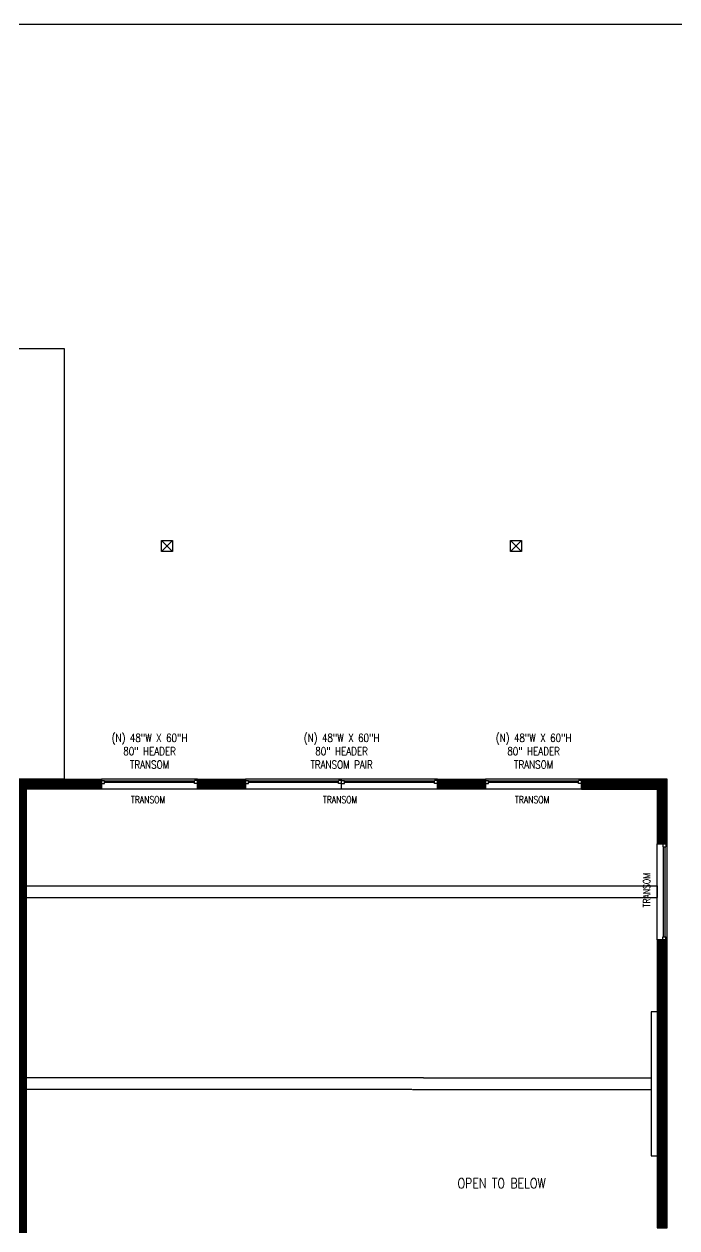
# Model space of a CAD drawing. Header units: inches. Extents: x -1 to 4116, y -71 to 1384.
# Drawn here: x 3082 to 3408, y 782 to 1384 of the extents above; entities that cross this region are included whole.
import ezdxf

# ---------------------------------------------------------------- set-up
doc = ezdxf.new("R2010")
doc.units = ezdxf.units.IN
doc.header["$MEASUREMENT"] = 0
doc.linetypes.add('HIDDEN', pattern=[0.375, 0.25, -0.125])
for name, color, linetype in [('A-ANNO', 3, 'Continuous'), ('A-ANNO - NEW', 3, 'Continuous'), ('A-ANNO-ROOMTAG-NEW', 2, 'Continuous'), ('A-CASE-NEW', 2, 'Continuous'), ('A-CLNG-COL1', 1, 'Continuous'), ('A-FLOR-SILL', 8, 'Continuous'), ('A-GLAZ', 1, 'Continuous'), ('A-WALL-HTCH-F', 252, 'Continuous'), ('A-WALL-NEW', 4, 'Continuous')]:
    doc.layers.add(name, color=color, linetype=linetype)
doc.layers.add('A-FLOR-LEVL', color=2, linetype='Continuous', plot=False)
doc.styles.add('ccTXT', font='ROMANS.shx', dxfattribs={"width": 0.8})

# ---------------------------------------------------------------- blocks, each defined once
blk = doc.blocks.new('*U393')
for p, q in [((0, 5), (48, 5)), ((0, 5), (48, 5)), ((0, 2.875), (0, 4.375)), ((0, 4.375), (1.5, 4.375)), ((0, 2.875), (1.5, 2.875)), ((1.5, 2.875), (1.5, 4.375)), ((1.5, 4), (46.5, 4)), ((1.5, 3.25), (46.5, 3.25)), ((46.5, 2.875), (46.5, 4.375)), ((48, 4.375), (46.5, 4.375)), ((48, 2.875), (46.5, 2.875)), ((48, 2.875), (48, 4.375))]:
    blk.add_line(p, q)
at = {"flags": 128}
for points in [[(0, 0), (0, 5), (0, 5), (0, 5)], [(48, 0), (48, 5), (48, 5), (48, 5)]]:
    blk.add_lwpolyline(points, dxfattribs=at)
at = {"layer": 'A-FLOR-SILL'}
blk.add_line((0, 0), (48, 0), dxfattribs=at)
at = {"layer": 'A-GLAZ', "color": 8}
blk.add_line((0, 0), (48, 0), dxfattribs=at)
blk = doc.blocks.new('*U394')
for p, q in [((0, 5), (48, 5)), ((0, 5), (48, 5)), ((0, 2.875), (0, 4.375)), ((0, 4.375), (1.5, 4.375)), ((0, 2.875), (1.5, 2.875)), ((1.5, 2.875), (1.5, 4.375)), ((1.5, 4), (46.5, 4)), ((1.5, 3.25), (46.5, 3.25)), ((46.5, 2.875), (46.5, 4.375)), ((48, 4.375), (46.5, 4.375)), ((48, 2.875), (46.5, 2.875)), ((48, 2.875), (48, 4.375))]:
    blk.add_line(p, q)
at = {"flags": 128}
for points in [[(0, 0), (0, 5), (0, 5), (0, 5)], [(48, 0), (48, 5), (48, 5), (48, 5)]]:
    blk.add_lwpolyline(points, dxfattribs=at)
at = {"layer": 'A-FLOR-SILL'}
blk.add_line((0, 0), (48, 0), dxfattribs=at)
at = {"layer": 'A-GLAZ', "color": 8}
blk.add_line((0, 0), (48, 0), dxfattribs=at)
blk = doc.blocks.new('*U395')
for p, q in [((0, 5), (48, 5)), ((0, 5), (48, 5)), ((0, 2.875), (0, 4.375)), ((0, 4.375), (1.5, 4.375)), ((0, 2.875), (1.5, 2.875)), ((1.5, 2.875), (1.5, 4.375)), ((1.5, 4), (46.5, 4)), ((1.5, 3.25), (46.5, 3.25)), ((46.5, 2.875), (46.5, 4.375)), ((48, 4.375), (46.5, 4.375)), ((48, 2.875), (46.5, 2.875)), ((48, 2.875), (48, 4.375))]:
    blk.add_line(p, q)
at = {"flags": 128}
for points in [[(0, 0), (0, 5), (0, 5), (0, 5)], [(48, 0), (48, 5), (48, 5), (48, 5)]]:
    blk.add_lwpolyline(points, dxfattribs=at)
at = {"layer": 'A-FLOR-SILL'}
blk.add_line((0, 0), (48, 0), dxfattribs=at)
at = {"layer": 'A-GLAZ', "color": 8}
blk.add_line((0, 0), (48, 0), dxfattribs=at)
blk = doc.blocks.new('*U396')
for p, q in [((0, 5), (48, 5)), ((0, 5), (48, 5)), ((0, 2.875), (0, 4.375)), ((0, 4.375), (1.5, 4.375)), ((0, 2.875), (1.5, 2.875)), ((1.5, 2.875), (1.5, 4.375)), ((1.5, 4), (46.5, 4)), ((1.5, 3.25), (46.5, 3.25)), ((46.5, 2.875), (46.5, 4.375)), ((48, 4.375), (46.5, 4.375)), ((48, 2.875), (46.5, 2.875)), ((48, 2.875), (48, 4.375))]:
    blk.add_line(p, q)
at = {"flags": 128}
for points in [[(0, 0), (0, 5), (0, 5), (0, 5)], [(48, 0), (48, 5), (48, 5), (48, 5)]]:
    blk.add_lwpolyline(points, dxfattribs=at)
at = {"layer": 'A-FLOR-SILL'}
blk.add_line((0, 0), (48, 0), dxfattribs=at)
at = {"layer": 'A-GLAZ', "color": 8}
blk.add_line((0, 0), (48, 0), dxfattribs=at)
blk = doc.blocks.new('*U116')
for p, q in [((0, 5), (48, 5)), ((0, 5), (48, 5)), ((0, 2.875), (0, 4.375)), ((0, 4.375), (1.5, 4.375)), ((0, 2.875), (1.5, 2.875)), ((1.5, 2.875), (1.5, 4.375)), ((1.5, 4), (46.5, 4)), ((1.5, 3.25), (46.5, 3.25)), ((46.5, 2.875), (46.5, 4.375)), ((48, 4.375), (46.5, 4.375)), ((48, 2.875), (46.5, 2.875)), ((48, 2.875), (48, 4.375))]:
    blk.add_line(p, q)
at = {"flags": 128}
for points in [[(0, 0), (0, 5), (0, 5), (0, 5)], [(48, 0), (48, 5), (48, 5), (48, 5)]]:
    blk.add_lwpolyline(points, dxfattribs=at)
at = {"layer": 'A-FLOR-SILL'}
blk.add_line((0, 0), (48, 0), dxfattribs=at)
at = {"layer": 'A-GLAZ', "color": 8}
blk.add_line((0, 0), (48, 0), dxfattribs=at)

msp = doc.modelspace()

# ---------------------------------------------------------------- hatches: boundary and pattern name
at = {"layer": 'A-WALL-HTCH-F'}
h = msp.add_hatch(dxfattribs=at)
h.set_pattern_fill('ANSI31', color=256)
h.set_pattern_definition([(45, (0.0164, 0.01056), (-0.0883883476, 0.0883883476), [])])
h.paths.add_polyline_path([(3353.15798868, 315.11544828), (3332.85798868, 315.11544828), (3332.15798868, 315.11544828), (3332.15798868, 419.11544828), (3361.2557944, 419.11544828), (3361.25628446, 424.11544826), (3322.15847874, 424.11864163), (3322.15798868, 419.11544828), (3327.15798868, 419.11544828), (3327.15798868, 315.11544828), (3257.15798868, 315.11544828), (3257.15798868, 398.61544828), (3275.15798868, 398.61544828), (3275.15798868, 419.11544828), (3292.15798868, 419.11544828), (3292.15798868, 424.12109193), (3275.15798868, 424.12248043), (3275.15798868, 429.11544828), (3270.17624421, 429.11544828), (3270.14717782, 403.62288793), (3256.15798868, 403.61544828), (3247.15798868, 403.61544828), (3247.15798868, 398.61544828), (3252.15798868, 398.61544828), (3252.15798868, 310.11544828), (3252.15798868, 277.36544828), (3257.15798868, 277.36544828), (3257.15798868, 310.11544828), (3398.15798868, 310.11544828), (3398.15798868, 315.11544828), (3377.15798868, 315.11544828), (3377.15804794, 311.11544828), (3353.15804794, 311.11544828)])
h.paths.add_polyline_path([(3082.65798868, 398.61544828), (3120.40798868, 398.61544828), (3120.40798868, 403.61544828), (3082.65798868, 403.61544828)], flags=17)
h.paths.add_polyline_path([(3082.65798868, 476.36544828), (3077.65798868, 476.36544828), (3077.65798868, 428.36544828), (3082.65798868, 428.36544828)])
h.paths.add_polyline_path([(3158.65798868, 463.11544828), (3187.65798868, 463.11544828), (3187.65798868, 454.86544828), (3182.65798868, 454.86544828), (3182.65798868, 458.11544828), (3158.65798868, 458.11544828), (3158.65798868, 403.61544828), (3182.65798868, 403.61544828), (3182.65798868, 406.86544828), (3187.65798868, 406.86544828), (3187.65798868, 403.61544828), (3215.15798868, 403.61544828), (3215.15798868, 398.61544828), (3150.40798868, 398.61544828), (3150.40798868, 403.61544828), (3153.65798868, 403.61544828), (3153.65798868, 500.11544828), (3082.65798868, 500.11544828), (3082.65798868, 505.11544828), (3158.65798868, 505.11544828)])
h.paths.add_polyline_path([(3366.90798868, 239.11544828), (3350.65798868, 239.11544828), (3350.65798868, 244.11544828), (3366.90798868, 244.11544828)])
h.paths.add_polyline_path([(3185.90798868, 239.11544828), (3173.90798868, 239.11544828), (3173.90798868, 244.11544828), (3185.90798868, 244.11544828)])
h.paths.add_polyline_path([(3125.90798868, 239.11544828), (3113.90798868, 239.11544828), (3113.90798868, 244.11544828), (3125.90798868, 244.11544828)])
h.paths.add_polyline_path([(3108.65798868, 239.11544828), (3108.65798868, 215.11544828), (3077.65798868, 215.11544828), (3077.65798868, 239.11544828), (3081.90798868, 239.11544828), (3081.90798868, 219.36544828), (3104.40798868, 219.36544828), (3104.40798868, 239.11544828)])
h.paths.add_polyline_path([(3222.15798868, 239.11544828), (3222.15798868, 215.11544828), (3191.15798868, 215.11544828), (3191.15798868, 239.11544828), (3195.40798868, 239.11544828), (3195.40798868, 219.36544828), (3217.90798868, 219.36544828), (3217.90798868, 239.11544828)])
h.paths.add_polyline_path([(3398.15798868, 425.86544828), (3403.15798868, 425.86544828), (3403.15798868, 473.36544828), (3398.15798868, 473.36544828)])
h.paths.add_polyline_path([(3398.15798868, 587.36544828), (3270.15798868, 587.36544828), (3270.15798868, 625.36544828), (3275.15798868, 625.36544828), (3275.15798868, 592.36544828), (3398.15798868, 592.36544828)])
h.paths.add_polyline_path([(3354.90798868, 707.86544828), (3318.90798868, 707.86544828), (3318.90798868, 702.86544828), (3354.90798868, 702.86544828)])
h.paths.add_polyline_path([(3398.15798868, 419.11544828), (3393.15798868, 419.11544828), (3393.15798868, 424.11544828), (3398.15798868, 424.11544828)], flags=17)
h.paths.add_polyline_path([(3398.15798868, 707.86544828), (3403.15798868, 707.86544828), (3403.15798868, 734.36544828), (3398.15798868, 734.36544828)])
h.paths.add_polyline_path([(3398.15798868, 782.36544828), (3403.15798868, 782.36544828), (3403.15798868, 926.36544828), (3398.15798868, 926.36544828)])
h.paths.add_polyline_path([(3403.15798868, 974.36544828), (3403.15798868, 1006.61544828), (3360.40798868, 1006.61544828), (3360.40798868, 1001.61544828), (3398.15798868, 1001.61544828), (3398.15798868, 974.36544828)])
h.paths.add_polyline_path([(3288.40798868, 1006.61544828), (3312.40798868, 1006.61544828), (3312.40798868, 1001.61544828), (3288.40798868, 1001.61544828)])
h.paths.add_polyline_path([(3168.40798868, 1006.61544828), (3192.40798868, 1006.61544828), (3192.40798868, 1001.61544828), (3168.40798868, 1001.61544828)])
h.paths.add_polyline_path([(3120.40798868, 1006.61544828), (3120.40798868, 1001.61544828), (3082.65798868, 1001.61544828), (3082.65798868, 706.36544828), (3077.65798868, 706.36544828), (3077.65798868, 819.61544828), (2952.65798868, 819.61544828), (2952.65798868, 780.11544828), (2951.40798868, 780.11544828), (2951.40798868, 816.36544828), (2948.90798868, 816.36544828), (2948.90798868, 780.11544828), (2947.65798868, 780.11544828), (2947.65798868, 867.36544828), (2948.90798868, 867.36544828), (2948.90798868, 831.11544828), (2951.40798868, 831.11544828), (2951.40798868, 867.36544828), (2952.65798868, 867.36544828), (2952.65798868, 824.61544828), (3077.65798868, 824.61544828), (3077.65798868, 909.61544828), (3028.40798868, 909.61544828), (3028.40798868, 914.61544828), (3077.65798868, 914.61544828), (3077.65798868, 1006.61544828)])
h.paths.add_polyline_path([(3077.65798868, 677.61544828), (2941.40798868, 677.61544828), (2941.40798868, 682.61544828), (2947.65798868, 682.61544828), (2947.65798868, 744.11544828), (2952.65798868, 744.11544828), (2952.65798868, 682.61544828), (3077.65798868, 682.61544828)])
h.paths.add_polyline_path([(3048.40798868, 350.11544828), (3077.65798868, 350.11544828), (3077.65798868, 345.11544828), (3048.40798868, 345.11544828)])
h.paths.add_polyline_path([(2922.40798868, 326.11544828), (2922.40798868, 321.11544828), (2947.15798868, 321.11544828), (2947.15798868, 345.11544828), (2976.40798868, 345.11544828), (2976.40798868, 350.11544828), (2947.15798868, 350.11544828), (2947.15798868, 550.11544828), (2938.90798868, 550.11544828), (2938.90798868, 545.11544828), (2942.15798868, 545.11544828), (2942.15798868, 326.11544828)])
h.paths.add_polyline_path([(2750.65798868, 614.36533057), (2750.65798868, 577.61544828), (2753.65798868, 577.61544828), (2753.65798868, 572.61544828), (2750.65798868, 572.61544828), (2750.65798868, 560.36544828), (2745.65798868, 560.36544828), (2745.65798868, 614.36533057)])
h.paths.add_polyline_path([(2745.65798868, 662.36533057), (2745.65798868, 709.61544828), (2750.65798868, 709.61544828), (2750.65798868, 704.11544828), (2792.90798868, 704.11544828), (2792.90798868, 699.11544828), (2750.65798868, 699.11544828), (2750.65798868, 662.36533057)])
h.paths.add_polyline_path([(2745.65798868, 755.86544828), (2745.65798868, 733.61544828), (2750.65798868, 733.61544828), (2750.65798868, 739.11544828), (2826.15798868, 739.11544828), (2826.15798868, 704.11544828), (2822.90798868, 704.11544828), (2822.90798868, 699.11544828), (2834.40798868, 699.11544828), (2834.40798868, 704.11544828), (2831.15798868, 704.11544828), (2831.15798868, 744.11544828), (2750.65798868, 744.11544828), (2750.65798868, 755.86544828)])
h.paths.add_polyline_path([(2750.65798868, 873.86544828), (2745.65798868, 873.86544828), (2745.65798868, 779.86544828), (2750.65798868, 779.86544828)])
h.paths.add_polyline_path([(2860.40798868, 914.61856261), (2872.40798868, 914.61856261), (2872.40798868, 909.61544828), (2860.40798868, 909.61544828)])
h.paths.add_polyline_path([(2750.65798868, 897.86544828), (2745.65798868, 897.86544828), (2745.65798868, 914.61544828), (2788.40798868, 914.61544828), (2788.40798868, 909.61544828), (2750.65798868, 909.61544828)])
h.paths.add_polyline_path([(2956.40798868, 914.61544828), (2956.40798868, 909.61544828), (2952.65798868, 909.61544828), (2952.65798868, 902.61544828), (2947.65798868, 902.61544828), (2947.65798868, 909.61544828), (2944.40798868, 909.61544828), (2944.40798868, 914.61544828)])
h.paths.add_polyline_path([(2874.40798868, 326.11544828), (2870.40798868, 326.11544828), (2870.40798868, 321.11544828), (2874.40798868, 321.11544828)])
h.paths.add_polyline_path([(2818.40798868, 326.11544828), (2822.40798868, 326.11544828), (2822.40798868, 321.11544828), (2818.40798868, 321.11544828)])

# ---------------------------------------------------------------- linework, layer by layer
msp.add_lwpolyline([(2201.66841261, 1383.90308289), (4116.01263013, 1383.90308289), (4116.01263013, -71.21787006), (2201.66841261, -71.21787006)], close=True)
at = {"layer": 'A-CASE-NEW', "elevation": 0.27330226}
msp.add_lwpolyline([(3398.15798868, 890.36544828), (3395.15798868, 890.36544828), (3395.15798868, 818.36544828), (3398.15798868, 818.36544828)], dxfattribs=at)
at = {"layer": 'A-CLNG-COL1', "linetype": 'HIDDEN', "elevation": 0.27330226}
for points in [[(3398.15798868, 947.36544828), (3082.65798868, 947.36544828), (3082.65798868, 953.36544828), (3398.15798868, 953.36544828)], [(3395.15798868, 851.36750618), (3082.65798868, 851.58186988), (3082.65798868, 857.58186988), (3395.15798868, 857.36750618)]]:
    msp.add_lwpolyline(points, close=True, dxfattribs=at)
at = {"layer": 'A-FLOR-LEVL', "elevation": 0.27330226}
msp.add_lwpolyline([(2758.40798868, 1005.86544828), (2758.40798868, 1221.86544828), (3101.65798868, 1221.86544828), (3101.65798868, 1006.61544828), (3077.65798868, 1006.61544828), (3077.65798868, 1197.86544828), (2782.40798868, 1197.86544828), (2782.40798868, 1006.61544828), (2758.40798868, 1006.61544828)], dxfattribs=at)
at = {"layer": 'A-WALL-NEW'}
for p, q in [((3150.40798868, 1125.86544828, 0.27330226), (3155.90798868, 1120.36544828, 0.27330226)), ((3150.40798868, 1120.36544828, 0.27330226), (3155.90798868, 1125.86544828, 0.27330226)), ((3324.90798868, 1125.86544828, 0.27330226), (3330.40798868, 1120.36544828, 0.27330226)), ((3324.90798868, 1120.36544828, 0.27330226), (3330.40798868, 1125.86544828, 0.27330226))]:
    msp.add_line(p, q, dxfattribs=at)
at = {"layer": 'A-WALL-NEW', "elevation": 0.27330226}
for points in [[(3150.40798868, 1125.86544828), (3155.90798868, 1125.86544828), (3155.90798868, 1120.36544828), (3150.40798868, 1120.36544828)], [(3324.90798868, 1125.86544828), (3330.40798868, 1125.86544828), (3330.40798868, 1120.36544828), (3324.90798868, 1120.36544828)], [(3168.40798868, 1006.61544828), (3192.40798868, 1006.61544828), (3192.40798868, 1001.61544828), (3168.40798868, 1001.61544828)], [(3288.40798868, 1006.61544828), (3312.40798868, 1006.61544828), (3312.40798868, 1001.61544828), (3288.40798868, 1001.61544828)], [(3403.15798868, 974.36544828), (3403.15798868, 1006.61544828), (3360.40798868, 1006.61544828), (3360.40798868, 1001.61544828), (3398.15798868, 1001.61544828), (3398.15798868, 974.36544828)], [(3398.15798868, 782.36544828), (3403.15798868, 782.36544828), (3403.15798868, 926.36544828), (3398.15798868, 926.36544828)]]:
    msp.add_lwpolyline(points, close=True, dxfattribs=at)
msp.add_lwpolyline([(2947.65798868, 780.11544828), (2947.65798868, 867.36544828), (2948.90798868, 867.36544828), (2948.90798868, 831.11544828), (2951.40798868, 831.11544828), (2951.40798868, 867.36544828), (2952.65798868, 867.36544828), (2952.65798868, 824.61544828), (3077.65798868, 824.61544828), (3077.65798868, 909.61544828), (3028.40798868, 909.61544828), (3028.40798868, 914.61544828), (3077.65798868, 914.61544828), (3077.65798868, 1006.61544828), (3120.40798868, 1006.61544828), (3120.40798868, 1001.61544828), (3082.65798868, 1001.61544828), (3082.65798868, 706.36544828)], dxfattribs=at)

# ---------------------------------------------------------------- block references
at = {"layer": 'A-GLAZ', "xscale": -1}
for name, p in [('*U393', (3168.40798868, 1001.61544828, 0.27330226)), ('*U396', (3240.40798868, 1001.61544828, 0.27330226)), ('*U394', (3288.40798868, 1001.61544828, 0.27330226)), ('*U395', (3360.40798868, 1001.61544828, 0.27330226))]:
    msp.add_blockref(name, p, dxfattribs=at)
at = {"layer": 'A-GLAZ', "xscale": -1, "rotation": 270}
msp.add_blockref('*U116', (3398.15798868, 926.36544828, 0.27330226), dxfattribs=at)

# ---------------------------------------------------------------- texts
at = {"layer": 'A-ANNO', "char_height": 3.5, "width": 91.7470625376, "attachment_point": 5, "style": 'ccTXT'}
for insert in [(3143.65798868, 996.36544828, 41.27330226), (3239.65798868, 996.36544828, 41.27330226), (3335.65798868, 996.36544828, 41.27330226)]:
    msp.add_mtext('TRANSOM', dxfattribs=dict(at, insert=insert))
at = {"layer": 'A-ANNO', "insert": (3392.90798868, 951.11544828, 41.27330226), "char_height": 3.5, "width": 91.7470625376, "attachment_point": 5, "rotation": 90, "style": 'ccTXT'}
msp.add_mtext('TRANSOM', dxfattribs=at)
at = {"layer": 'A-ANNO - NEW', "color": 1, "char_height": 4, "width": 77.0607469528, "attachment_point": 8, "style": 'ccTXT'}
for s, insert in [('(N) 48"W X 60"H \\P80" HEADER \\PTRANSOM', (3144.40798868, 1011.86544828, 0.27330226)), ('(N) 48"W X 60"H \\P80" HEADER \\PTRANSOM PAIR', (3240.40798868, 1011.86544828, 0.27330226)), ('(N) 48"W X 60"H \\P80" HEADER \\PTRANSOM', (3336.40798868, 1011.86544828, 0.27330226))]:
    msp.add_mtext(s, dxfattribs=dict(at, insert=insert))
at = {"layer": 'A-ANNO-ROOMTAG-NEW', "insert": (3320.41392322, 804.66135039, 0.27330226), "char_height": 5, "width": 59.6256749842, "attachment_point": 5, "style": 'ccTXT'}
msp.add_mtext('OPEN TO BELOW', dxfattribs=at)

doc.saveas('drawing.dxf')
